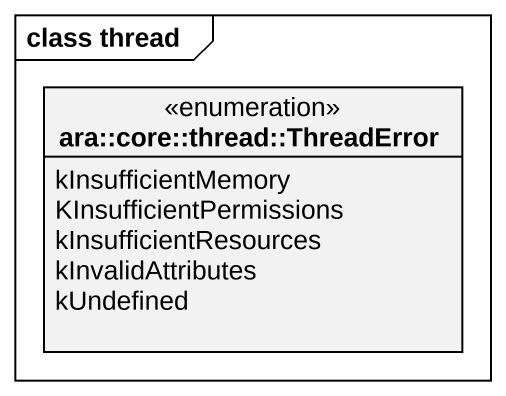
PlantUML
@startuml
mainframe class thread
hide circle
hide empty members
enum "ara::core::thread::ThreadError" as ara_core_thread_ThreadError {
  kInsufficientMemory
  KInsufficientPermissions
  kInsufficientResources
  kInvalidAttributes
  kUndefined
}
@enduml
